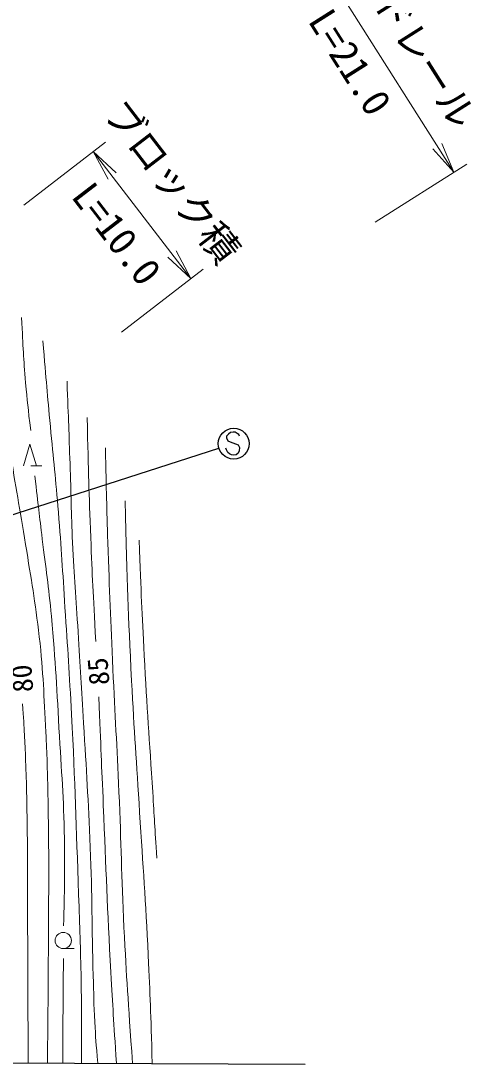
# Model space of a CAD drawing. Units: millimetres, scale not verified. Extents: x 40000 to 680000, y 20000 to 380000.
# Drawn here: x 490425 to 519554, y 251998 to 319490 of the extents above; entities that cross this region are included whole.
import ezdxf
from ezdxf.enums import TextEntityAlignment as Align

# ---------------------------------------------------------------- set-up
doc = ezdxf.new("R2010")
doc.units = ezdxf.units.MM
doc.header["$LTSCALE"] = 1000
for name, color, linetype, lineweight in [('M-BMK-OTRS', 5, 'Continuous', 25), ('M-STR-HTXT', 7, 'Continuous', 13), ('M-STR-STRC', 7, 'Continuous', 25), ('M-WORK', 1, 'Continuous', 13)]:
    doc.layers.add(name, color=color, linetype=linetype, lineweight=lineweight)
doc.styles.add('ＭＳ ゴシック', font='')
doc.styles.get('ＭＳ ゴシック').set_extended_font_data('MS Gothic')

# ---------------------------------------------------------------- blocks, each defined once
blk = doc.blocks.new('open_arrow')
at = {"color": 0, "linetype": 'Continuous', "lineweight": -2}
blk.add_lwpolyline([(7.5, 1.25), (0, 0), (7.5, -1.25)], dxfattribs=at)

msp = doc.modelspace()

# ---------------------------------------------------------------- linework, layer by layer
at = {"layer": 'M-BMK-OTRS'}
msp.add_line((483811, 252109), (508811, 251998), dxfattribs=at)
at = {"layer": 'M-STR-HTXT'}
for p, q in [((507966, 326235), (518439, 309692)), ((490609, 307575), (495898, 311644)), ((495106, 311034), (501425, 302818)), ((513342, 306465), (519284, 310227)), ((496928, 299360), (502217, 303428))]:
    msp.add_line(p, q, dxfattribs=at)
at = {"layer": 'M-STR-STRC'}
for p, q in [((503738, 292624), (503722, 292511)), ((503722, 292511), (503808, 292328)), ((503866, 292763), (503738, 292624)), ((503808, 292328), (503959, 292255)), ((503997, 292856), (503866, 292763)), ((503959, 292255), (504491, 292067)), ((504163, 292890), (503997, 292856)), ((504279, 292874), (504163, 292890)), ((504423, 292801), (504279, 292874)), ((504533, 292727), (504423, 292801)), ((504568, 292615), (504533, 292727)), ((484768, 285912), (503242, 291838)), ((503725, 291736), (503686, 291846)), ((503809, 291558), (503725, 291736)), ((504542, 291667), (504472, 291518)), ((504491, 292067), (504572, 291895)), ((504572, 291895), (504542, 291667)), ((503913, 291485), (503809, 291558)), ((504059, 291410), (503913, 291485)), ((504179, 291393), (504059, 291410)), ((504347, 291422), (504179, 291393)), ((504472, 291518), (504347, 291422))]:
    msp.add_line(p, q, dxfattribs=at)
msp.add_circle((504196, 292138), 1000, dxfattribs=at)
at = {"layer": 'M-WORK'}
for p, q in [((490587, 290707), (491007, 292107)), ((491007, 292107), (491427, 290707)), ((491777, 290707), (491077, 290707)), ((493168, 259470), (493868, 259470))]:
    msp.add_line(p, q, dxfattribs=at)
msp.add_circle((493168, 259995), 525, dxfattribs=at)
for points, knots in [([(492138, 252072), (492184, 255539), (492190, 256423), (492203, 259212), (492222, 263278), (492261, 265556), (492171, 269621), (492137, 271125), (492123, 271968), (492040, 273471), (491907, 275882), (491888, 277239), (491616, 279638), (491350, 281980), (491100, 283279), (490735, 285609), (490361, 287995), (490077, 289320), (489724, 291710), (489383, 294012), (489142, 295297), (488940, 297616), (488784, 299421), (488750, 300040), (488679, 302249)], [0, 0, 0, 0, 1, 1, 1, 2, 2, 2, 3, 3, 3, 4, 4, 4, 5, 5, 5, 6, 6, 6, 7, 7, 7, 8, 8, 8, 8]), ([(490474, 300291), (490572, 298265), (490589, 297723), (490735, 296082), (490843, 294869), (490884, 294471), (491061, 292982)], [0, 0, 0, 0, 1, 1, 1, 2, 2, 2, 2]), ([(494356, 252062), (494360, 254669), (494361, 255346), (494324, 257450), (494286, 259605), (494236, 260811), (494161, 262965), (494001, 267515), (493940, 270066), (493704, 274613), (493564, 277316), (493454, 278829), (493280, 281530), (493125, 283939), (493051, 285290), (492856, 287697), (492680, 289866), (492531, 291076), (492334, 293243), (492136, 295409), (492077, 296091), (491844, 298790)], [0, 0, 0, 0, 1, 1, 1, 2, 2, 2, 3, 3, 3, 4, 4, 4, 5, 5, 5, 6, 6, 6, 7, 7, 7, 7]), ([(493411, 296180), (493510, 293575), (493535, 292919), (493606, 290829), (493674, 288841), (493676, 287726), (493769, 285739), (493876, 283481), (493990, 282220), (494128, 279964), (494270, 277657), (494356, 276365), (494487, 274058), (494665, 270924), (494786, 269169), (494911, 266032), (495042, 262783), (495016, 260961), (495107, 257711), (495140, 256552), (495142, 255901), (495205, 254742), (495262, 253692), (495290, 253349), (495401, 252057)], [0, 0, 0, 0, 1, 1, 1, 2, 2, 2, 3, 3, 3, 4, 4, 4, 5, 5, 5, 6, 6, 6, 7, 7, 7, 8, 8, 8, 8]), ([(495270, 279344), (495092, 282600), (495049, 283439), (494944, 286065), (494822, 289097), (494803, 290067), (494716, 293831)], [0, 0, 0, 0, 1, 1, 1, 2, 2, 2, 2]), ([(495890, 291873), (495957, 288895), (495977, 288135), (496053, 285739), (496155, 282539), (496236, 280748), (496380, 277549), (496520, 274439), (496637, 272699), (496771, 269588), (496919, 266173), (496926, 264257), (497097, 260844), (497270, 257405), (497349, 256299), (497652, 252047)], [0, 0, 0, 0, 1, 1, 1, 2, 2, 2, 3, 3, 3, 4, 4, 4, 5, 5, 5, 5]), ([(491322, 290046), (491562, 288059), (491622, 287561), (491812, 285967), (492044, 284018), (492220, 282931), (492399, 280975), (492676, 277948), (492749, 276245), (492921, 273210), (493079, 270433), (493221, 268878), (493247, 266097), (493266, 264083), (493260, 263408), (493182, 260942)], [0, 0, 0, 0, 1, 1, 1, 2, 2, 2, 3, 3, 3, 4, 4, 4, 5, 5, 5, 5]), ([(498925, 252042), (498823, 255434), (498790, 256313), (498664, 259049), (498497, 262659), (498328, 264676), (498109, 268283), (497907, 271609), (497759, 273471), (497587, 276799), (497351, 281346), (497323, 282811), (497163, 288447)], [0, 0, 0, 0, 1, 1, 1, 2, 2, 2, 3, 3, 3, 4, 4, 4, 4]), ([(498076, 285902), (498212, 282280), (498251, 281348), (498403, 278430), (498582, 274974), (498745, 273042), (498957, 269588), (499060, 267919), (499092, 267397), (499218, 265314)], [0, 0, 0, 0, 1, 1, 1, 2, 2, 2, 3, 3, 3, 3]), ([(496608, 252052), (496420, 254907), (496379, 255639), (496249, 257940), (496012, 262156), (495941, 264521), (495760, 268740), (495642, 271480), (495605, 272338), (495466, 275755)], [0, 0, 0, 0, 1, 1, 1, 2, 2, 2, 3, 3, 3, 3]), ([(490539, 275298), (490650, 273518), (490678, 273052), (490735, 271611), (490799, 270006), (490811, 269106), (490833, 267500), (490872, 264594), (490853, 262966), (490866, 260061), (490879, 256942), (490883, 255969), (490898, 252077)], [0, 0, 0, 0, 1, 1, 1, 2, 2, 2, 3, 3, 3, 4, 4, 4, 4]), ([(493182, 258821), (493161, 256869), (493154, 256375), (493149, 254808), (493146, 253737), (493146, 253400), (493149, 252067)], [0, 0, 0, 0, 1, 1, 1, 2, 2, 2, 2])]:
    msp.add_open_spline(points, degree=3, knots=knots, dxfattribs=at)

# ---------------------------------------------------------------- block references
at = {"layer": 'M-STR-HTXT', "xscale": 267, "yscale": 267}
for p, rotation in [((495106, 311034), 307.6), ((518439, 309692), 122.3), ((501425, 302818), 127.6)]:
    msp.add_blockref('open_arrow', p, dxfattribs=dict(at, rotation=rotation))

# ---------------------------------------------------------------- texts
at = {"layer": 'M-STR-HTXT', "style": 'ＭＳ ゴシック'}
for s, rotation, p in [('ガードレール', 302.339, (515244, 319148)), ('ブロック積', 307.567, (500216, 309096))]:
    msp.add_text(s, height=1833, rotation=rotation, dxfattribs=at).set_placement(p, align=Align.MIDDLE_CENTER)
for s, rotation, p in [('L=21.0', 302.339, (510489, 316040)), ('L=10.0', 307.567, (495467, 304822))]:
    msp.add_text(s, height=1833, rotation=rotation, dxfattribs=at).set_placement(p, align=Align.BOTTOM_CENTER)
at = {"layer": 'M-WORK', "style": 'ＭＳ ゴシック'}
for s, rotation, p in [('85', 94.796, (495433, 277404)), ('80', 94.611, (490506, 276947))]:
    msp.add_text(s, height=1320, rotation=rotation, dxfattribs=at).set_placement(p, align=Align.MIDDLE_CENTER)

doc.saveas('drawing.dxf')
